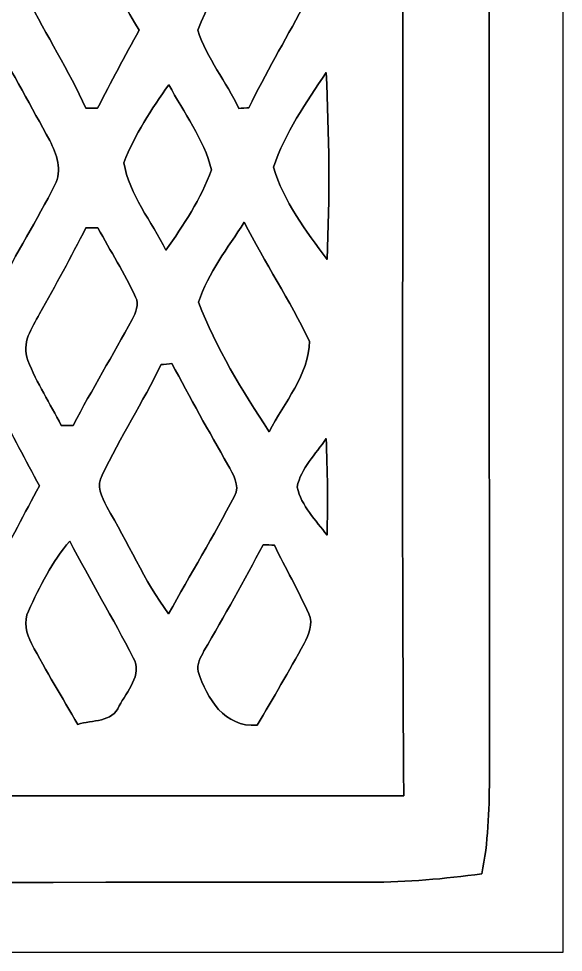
# Model space of a CAD drawing. Header units: centimetres. Extents: x -16.8 to 16.8, y -16.7 to 16.7.
# Drawn here: x 12.11 to 16.77, y -16.67 to -8.67 of the extents above; entities that cross this region are included whole.
import ezdxf

# ---------------------------------------------------------------- set-up
doc = ezdxf.new("R2010")
doc.units = ezdxf.units.CM
doc.header["$MEASUREMENT"] = 0
doc.layers.add('Layer 1', color=7, linetype='Continuous')

msp = doc.modelspace()

# ---------------------------------------------------------------- linework, layer by layer
at = {"layer": 'Layer 1', "color": 7}
for points, knots in [([(-16.77458, 16.66875), (-16.77458, 16.66875), (16.77458, 16.66875), (16.77458, 16.66875), (16.77458, 16.66875), (16.77458, 16.66875), (16.77458, -16.66875), (16.77458, -16.66875), (16.77458, -16.66875), (16.77458, -16.66875), (-16.77458, -16.66875), (-16.77458, -16.66875), (-16.77458, -16.66875), (-16.77458, -16.66875), (-16.77458, 16.66875), (-16.77458, 16.66875), (-16.77458, 16.66875), (-16.77458, 16.66875), (-16.77458, 16.66875), (-16.77458, 16.66875)], [0, 0, 0, 0, 0.1666667, 0.1666667, 0.1666667, 0.1666667, 0.3333333, 0.3333333, 0.3333333, 0.3333333, 0.5, 0.5, 0.5, 0.5, 0.6666667, 0.6666667, 0.6666667, 0.6666667, 1, 1, 1, 1]), ([(-16.23448, 15.81044), (-16.30715, 15.24141), (-16.27505, 14.66568), (-16.28105, 14.09347), (-16.28105, 14.09347), (-16.28034, 4.33317), (-16.28034, -5.42678), (-16.2814, -15.18708), (-16.2814, -15.18708), (-16.27999, -15.44567), (-16.27046, -15.70531), (-16.25353, -15.96425), (-16.25353, -15.96425), (-15.44814, -16.11771), (-14.62581, -16.06162), (-13.81125, -16.06903), (-13.81125, -16.06903), (-4.16842, -16.06867), (5.47405, -16.06973), (15.11688, -16.06867), (15.11688, -16.06867), (15.43791, -16.06832), (15.75823, -16.03869), (16.07644, -15.9953), (16.07644, -15.9953), (16.13147, -15.72966), (16.13923, -15.45731), (16.14205, -15.18744), (16.14205, -15.18744), (16.13641, -5.19183), (16.14135, 4.80378), (16.13958, 14.79938), (16.13958, 14.79938), (16.14029, 15.13981), (16.10395, 15.47812), (16.05351, 15.81432), (16.05351, 15.81432), (5.76933, 15.83302), (-4.51485, 15.81609), (-14.79903, 15.82279), (-14.79903, 15.82279), (-15.27739, 15.82314), (-15.75611, 15.82455), (-16.23448, 15.81044)], [0, 0, 0, 0, 0.0833333, 0.0833333, 0.0833333, 0.0833333, 0.1666667, 0.1666667, 0.1666667, 0.1666667, 0.25, 0.25, 0.25, 0.25, 0.3333333, 0.3333333, 0.3333333, 0.3333333, 0.4166667, 0.4166667, 0.4166667, 0.4166667, 0.5, 0.5, 0.5, 0.5, 0.5833333, 0.5833333, 0.5833333, 0.5833333, 0.6666667, 0.6666667, 0.6666667, 0.6666667, 0.75, 0.75, 0.75, 0.75, 0.8333333, 0.8333333, 0.8333333, 0.8333333, 1, 1, 1, 1]), ([(-15.56879, 15.19167), (-5.97535, 15.18109), (3.61809, 15.19026), (13.21153, 15.18673), (13.21153, 15.18673), (13.94389, 15.18214), (14.67767, 15.20896), (15.40969, 15.15851), (15.40969, 15.15851), (15.38429, 7.28945), (15.40581, -0.57997), (15.39875, -8.44903), (15.39875, -8.44903), (15.40298, -10.74138), (15.38887, -13.03408), (15.40827, -15.32643), (15.40827, -15.32643), (5.8801, -15.33066), (-3.64808, -15.32714), (-13.17625, -15.32819), (-13.17625, -15.32819), (-13.98376, -15.32502), (-14.79162, -15.33666), (-15.59913, -15.32043), (-15.59913, -15.32043), (-15.62559, -12.72434), (-15.60301, -10.1279), (-15.61042, -7.53181), (-15.61042, -7.53181), (-15.61183, -0.18203), (-15.60759, 7.16739), (-15.61253, 14.51716), (-15.61253, 14.51716), (-15.60654, 14.74188), (-15.60759, 14.96907), (-15.56879, 15.19167), (-15.56879, 15.19167), (-15.56879, 15.19167), (-15.56879, 15.19167), (-15.56879, 15.19167)], [0, 0, 0, 0, 0.0909091, 0.0909091, 0.0909091, 0.0909091, 0.1818182, 0.1818182, 0.1818182, 0.1818182, 0.2727273, 0.2727273, 0.2727273, 0.2727273, 0.3636364, 0.3636364, 0.3636364, 0.3636364, 0.4545455, 0.4545455, 0.4545455, 0.4545455, 0.5454545, 0.5454545, 0.5454545, 0.5454545, 0.6363636, 0.6363636, 0.6363636, 0.6363636, 0.7272727, 0.7272727, 0.7272727, 0.7272727, 0.8181818, 0.8181818, 0.8181818, 0.8181818, 1, 1, 1, 1]), ([(12.18494, -8.49171), (12.34511, -8.80921), (12.53843, -9.11013), (12.68518, -9.43504), (12.68518, -9.43504), (12.71023, -9.43504), (12.76032, -9.43504), (12.78537, -9.43504), (12.78537, -9.43504), (12.90073, -9.21068), (13.01821, -8.98737), (13.14062, -8.76653), (13.14062, -8.76653), (12.92613, -8.41093), (12.75715, -8.03028), (12.54407, -7.67468), (12.54407, -7.67468), (12.38462, -7.92021), (12.1352, -8.17951), (12.18494, -8.49171), (12.18494, -8.49171), (12.18494, -8.49171), (12.18494, -8.49171), (12.18494, -8.49171)], [0, 0, 0, 0, 0.1428571, 0.1428571, 0.1428571, 0.1428571, 0.2857143, 0.2857143, 0.2857143, 0.2857143, 0.4285714, 0.4285714, 0.4285714, 0.4285714, 0.5714286, 0.5714286, 0.5714286, 0.5714286, 0.7142857, 0.7142857, 0.7142857, 0.7142857, 1, 1, 1, 1]), ([(13.64368, -8.76617), (13.71812, -9.00748), (13.89027, -9.20715), (13.99434, -9.43645), (13.99434, -9.43645), (14.01621, -9.43504), (14.06031, -9.43187), (14.08218, -9.4301), (14.08218, -9.4301), (14.22294, -9.138), (14.38804, -8.85896), (14.54115, -8.57321), (14.54115, -8.57321), (14.58066, -8.4896), (14.63957, -8.39294), (14.59265, -8.30016), (14.59265, -8.30016), (14.49246, -8.08284), (14.36934, -7.87576), (14.23494, -7.67821), (14.23494, -7.67821), (14.03491, -8.03804), (13.7982, -8.38518), (13.64368, -8.76617), (13.64368, -8.76617), (13.64368, -8.76617), (13.64368, -8.76617), (13.64368, -8.76617)], [0, 0, 0, 0, 0.125, 0.125, 0.125, 0.125, 0.25, 0.25, 0.25, 0.25, 0.375, 0.375, 0.375, 0.375, 0.5, 0.5, 0.5, 0.5, 0.625, 0.625, 0.625, 0.625, 0.75, 0.75, 0.75, 0.75, 1, 1, 1, 1]), ([(11.26913, -9.93069), (11.45364, -10.28594), (11.65719, -10.63166), (11.83957, -10.98832), (11.83957, -10.98832), (11.86427, -10.98797), (11.91366, -10.98726), (11.93835, -10.98691), (11.93835, -10.98691), (12.08087, -10.67894), (12.26749, -10.3946), (12.42025, -10.09227), (12.42025, -10.09227), (12.48269, -9.9695), (12.43753, -9.82521), (12.37509, -9.71232), (12.37509, -9.71232), (12.22022, -9.42269), (12.05759, -9.1373), (11.90096, -8.84873), (11.90096, -8.84873), (11.65119, -9.18563), (11.48503, -9.57298), (11.26913, -9.93069), (11.26913, -9.93069), (11.26913, -9.93069), (11.26913, -9.93069), (11.26913, -9.93069)], [0, 0, 0, 0, 0.125, 0.125, 0.125, 0.125, 0.25, 0.25, 0.25, 0.25, 0.375, 0.375, 0.375, 0.375, 0.5, 0.5, 0.5, 0.5, 0.625, 0.625, 0.625, 0.625, 0.75, 0.75, 0.75, 0.75, 1, 1, 1, 1]), ([(14.29279, -9.93881), (14.37464, -10.23197), (14.57184, -10.48702), (14.7507, -10.73009), (14.7507, -10.73009), (14.7761, -10.19704), (14.76869, -9.66258), (14.74294, -9.12989), (14.74294, -9.12989), (14.57078, -9.38389), (14.39122, -9.64636), (14.29279, -9.93881), (14.29279, -9.93881), (14.29279, -9.93881), (14.29279, -9.93881), (14.29279, -9.93881)], [0, 0, 0, 0, 0.2, 0.2, 0.2, 0.2, 0.4, 0.4, 0.4, 0.4, 0.6, 0.6, 0.6, 0.6, 1, 1, 1, 1]), ([(13.01044, -9.90141), (13.05631, -10.17517), (13.24822, -10.40518), (13.36957, -10.65213), (13.36957, -10.65213), (13.52162, -10.43693), (13.6719, -10.2108), (13.76151, -9.96244), (13.76151, -9.96244), (13.6966, -9.69857), (13.52197, -9.47244), (13.39603, -9.23325), (13.39603, -9.23325), (13.24716, -9.4421), (13.10322, -9.66188), (13.01044, -9.90141), (13.01044, -9.90141), (13.01044, -9.90141), (13.01044, -9.90141), (13.01044, -9.90141)], [0, 0, 0, 0, 0.1666667, 0.1666667, 0.1666667, 0.1666667, 0.3333333, 0.3333333, 0.3333333, 0.3333333, 0.5, 0.5, 0.5, 0.5, 0.6666667, 0.6666667, 0.6666667, 0.6666667, 1, 1, 1, 1]), ([(12.68554, -10.46057), (12.55748, -10.70857), (12.42554, -10.95446), (12.2876, -11.19717), (12.2876, -11.19717), (12.22269, -11.31817), (12.12991, -11.44799), (12.18847, -11.59545), (12.18847, -11.59545), (12.2622, -11.79054), (12.38003, -11.96587), (12.47246, -12.15284), (12.47246, -12.15284), (12.49892, -12.15284), (12.55113, -12.15249), (12.57723, -12.15249), (12.57723, -12.15249), (12.73634, -11.84451), (12.91837, -11.54959), (13.08135, -11.24409), (13.08135, -11.24409), (13.11063, -11.18553), (13.14556, -11.11638), (13.11028, -11.05253), (13.11028, -11.05253), (13.01574, -10.84862), (12.89473, -10.65812), (12.78855, -10.46057), (12.78855, -10.46057), (12.76279, -10.46057), (12.71129, -10.46057), (12.68554, -10.46057), (12.68554, -10.46057), (12.68554, -10.46057), (12.68554, -10.46057), (12.68554, -10.46057)], [0, 0, 0, 0, 0.1, 0.1, 0.1, 0.1, 0.2, 0.2, 0.2, 0.2, 0.3, 0.3, 0.3, 0.3, 0.4, 0.4, 0.4, 0.4, 0.5, 0.5, 0.5, 0.5, 0.6, 0.6, 0.6, 0.6, 0.7, 0.7, 0.7, 0.7, 0.8, 0.8, 0.8, 0.8, 1, 1, 1, 1]), ([(13.64932, -11.09733), (13.79926, -11.48927), (14.02397, -11.85616), (14.2561, -12.20682), (14.2561, -12.20682), (14.38169, -11.95529), (14.59689, -11.72069), (14.59936, -11.43), (14.59936, -11.43), (14.43037, -11.08181), (14.21871, -10.75584), (14.04161, -10.41188), (14.04161, -10.41188), (13.90086, -10.63237), (13.73152, -10.84615), (13.64932, -11.09733), (13.64932, -11.09733), (13.64932, -11.09733), (13.64932, -11.09733), (13.64932, -11.09733)], [0, 0, 0, 0, 0.1666667, 0.1666667, 0.1666667, 0.1666667, 0.3333333, 0.3333333, 0.3333333, 0.3333333, 0.5, 0.5, 0.5, 0.5, 0.6666667, 0.6666667, 0.6666667, 0.6666667, 1, 1, 1, 1]), ([(13.32971, -11.63179), (13.17272, -11.95317), (12.9794, -12.25585), (12.82488, -12.57829), (12.82488, -12.57829), (12.77267, -12.6686), (12.81994, -12.76703), (12.86439, -12.84958), (12.86439, -12.84958), (13.04184, -13.15473), (13.18472, -13.48211), (13.39391, -13.76786), (13.39391, -13.76786), (13.57771, -13.42919), (13.78303, -13.10217), (13.95695, -12.75821), (13.95695, -12.75821), (14.01057, -12.66719), (13.94213, -12.57088), (13.90227, -12.48974), (13.90227, -12.48974), (13.73434, -12.2047), (13.57983, -11.91295), (13.42072, -11.62367), (13.42072, -11.62367), (13.39779, -11.62544), (13.35229, -11.62967), (13.32971, -11.63179), (13.32971, -11.63179), (13.32971, -11.63179), (13.32971, -11.63179), (13.32971, -11.63179)], [0, 0, 0, 0, 0.1111111, 0.1111111, 0.1111111, 0.1111111, 0.2222222, 0.2222222, 0.2222222, 0.2222222, 0.3333333, 0.3333333, 0.3333333, 0.3333333, 0.4444444, 0.4444444, 0.4444444, 0.4444444, 0.5555556, 0.5555556, 0.5555556, 0.5555556, 0.6666667, 0.6666667, 0.6666667, 0.6666667, 0.7777778, 0.7777778, 0.7777778, 0.7777778, 1, 1, 1, 1]), ([(11.83852, -12.01314), (11.72069, -12.23716), (11.59863, -12.4587), (11.47939, -12.68201), (11.47939, -12.68201), (11.62156, -12.9159), (11.72739, -13.1766), (11.91436, -13.38086), (11.91436, -13.38086), (12.03466, -13.14203), (12.1606, -12.90637), (12.2869, -12.67107), (12.2869, -12.67107), (12.16872, -12.4527), (12.05336, -12.23257), (11.93941, -12.01244), (11.93941, -12.01244), (11.91401, -12.01279), (11.86356, -12.01314), (11.83852, -12.01314), (11.83852, -12.01314), (11.83852, -12.01314), (11.83852, -12.01314), (11.83852, -12.01314)], [0, 0, 0, 0, 0.1428571, 0.1428571, 0.1428571, 0.1428571, 0.2857143, 0.2857143, 0.2857143, 0.2857143, 0.4285714, 0.4285714, 0.4285714, 0.4285714, 0.5714286, 0.5714286, 0.5714286, 0.5714286, 0.7142857, 0.7142857, 0.7142857, 0.7142857, 1, 1, 1, 1]), ([(14.49493, -12.68201), (14.52915, -12.84429), (14.65721, -12.96423), (14.7507, -13.09476), (14.7507, -13.09476), (14.75811, -12.81818), (14.75493, -12.5416), (14.74294, -12.26608), (14.74294, -12.26608), (14.65509, -12.39943), (14.52598, -12.51973), (14.49493, -12.68201), (14.49493, -12.68201), (14.49493, -12.68201), (14.49493, -12.68201), (14.49493, -12.68201)], [0, 0, 0, 0, 0.2, 0.2, 0.2, 0.2, 0.4, 0.4, 0.4, 0.4, 0.6, 0.6, 0.6, 0.6, 1, 1, 1, 1]), ([(12.19235, -13.74387), (12.14931, -13.83136), (12.17507, -13.93966), (12.21987, -14.02256), (12.21987, -14.02256), (12.34334, -14.25822), (12.48198, -14.4847), (12.61533, -14.71542), (12.61533, -14.71542), (12.73845, -14.67626), (12.91272, -14.70025), (12.97058, -14.55702), (12.97058, -14.55702), (13.03302, -14.43567), (13.17519, -14.28926), (13.09088, -14.14392), (13.09088, -14.14392), (12.91837, -13.80596), (12.72011, -13.4814), (12.54725, -13.14379), (12.54725, -13.14379), (12.39379, -13.31983), (12.29148, -13.53397), (12.19235, -13.74387), (12.19235, -13.74387), (12.19235, -13.74387), (12.19235, -13.74387), (12.19235, -13.74387)], [0, 0, 0, 0, 0.125, 0.125, 0.125, 0.125, 0.25, 0.25, 0.25, 0.25, 0.375, 0.375, 0.375, 0.375, 0.5, 0.5, 0.5, 0.5, 0.625, 0.625, 0.625, 0.625, 0.75, 0.75, 0.75, 0.75, 1, 1, 1, 1]), ([(14.20354, -13.17696), (14.04056, -13.48317), (13.87157, -13.7862), (13.6966, -14.08606), (13.6966, -14.08606), (13.66908, -14.14004), (13.63274, -14.19931), (13.64721, -14.26316), (13.64721, -14.26316), (13.722, -14.49211), (13.87122, -14.74399), (14.15239, -14.72212), (14.15239, -14.72212), (14.28821, -14.49035), (14.42579, -14.25893), (14.55385, -14.02292), (14.55385, -14.02292), (14.59265, -13.94531), (14.6364, -13.85323), (14.59371, -13.76751), (14.59371, -13.76751), (14.50481, -13.56678), (14.39404, -13.37663), (14.3002, -13.17872), (14.3002, -13.17872), (14.27621, -13.17837), (14.22788, -13.17731), (14.20354, -13.17696), (14.20354, -13.17696), (14.20354, -13.17696), (14.20354, -13.17696), (14.20354, -13.17696)], [0, 0, 0, 0, 0.1111111, 0.1111111, 0.1111111, 0.1111111, 0.2222222, 0.2222222, 0.2222222, 0.2222222, 0.3333333, 0.3333333, 0.3333333, 0.3333333, 0.4444444, 0.4444444, 0.4444444, 0.4444444, 0.5555556, 0.5555556, 0.5555556, 0.5555556, 0.6666667, 0.6666667, 0.6666667, 0.6666667, 0.7777778, 0.7777778, 0.7777778, 0.7777778, 1, 1, 1, 1])]:
    msp.add_open_spline(points, degree=3, knots=knots, dxfattribs=at)
at = {"layer": 'Layer 1', "color": 250}
for points, knots in [([(-16.23448, 15.81044), (-15.75611, 15.82455), (-15.27739, 15.82314), (-14.79903, 15.82279), (-14.79903, 15.82279), (-4.51485, 15.81609), (5.76933, 15.83302), (16.05351, 15.81432), (16.05351, 15.81432), (16.10395, 15.47812), (16.14029, 15.13981), (16.13958, 14.79938), (16.13958, 14.79938), (16.14135, 4.80378), (16.13641, -5.19183), (16.14205, -15.18744), (16.14205, -15.18744), (16.13923, -15.45731), (16.13147, -15.72966), (16.07644, -15.9953), (16.07644, -15.9953), (15.75823, -16.03869), (15.43791, -16.06832), (15.11688, -16.06867), (15.11688, -16.06867), (5.47405, -16.06973), (-4.16842, -16.06867), (-13.81125, -16.06903), (-13.81125, -16.06903), (-14.62581, -16.06162), (-15.44814, -16.11771), (-16.25353, -15.96425), (-16.25353, -15.96425), (-16.27046, -15.70531), (-16.27999, -15.44567), (-16.2814, -15.18708), (-16.2814, -15.18708), (-16.28034, -5.42678), (-16.28034, 4.33317), (-16.28105, 14.09347), (-16.28105, 14.09347), (-16.27505, 14.66568), (-16.30715, 15.24141), (-16.23448, 15.81044), (-16.23448, 15.81044), (-16.23448, 15.81044), (-16.23448, 15.81044), (-16.23448, 15.81044)], [0, 0, 0, 0, 0.0769231, 0.0769231, 0.0769231, 0.0769231, 0.1538462, 0.1538462, 0.1538462, 0.1538462, 0.2307692, 0.2307692, 0.2307692, 0.2307692, 0.3076923, 0.3076923, 0.3076923, 0.3076923, 0.3846154, 0.3846154, 0.3846154, 0.3846154, 0.4615385, 0.4615385, 0.4615385, 0.4615385, 0.5384615, 0.5384615, 0.5384615, 0.5384615, 0.6153846, 0.6153846, 0.6153846, 0.6153846, 0.6923077, 0.6923077, 0.6923077, 0.6923077, 0.7692308, 0.7692308, 0.7692308, 0.7692308, 0.8461538, 0.8461538, 0.8461538, 0.8461538, 1, 1, 1, 1]), ([(-15.56879, 15.19167), (-15.60759, 14.96907), (-15.60654, 14.74188), (-15.61253, 14.51716), (-15.61253, 14.51716), (-15.60759, 7.16739), (-15.61183, -0.18203), (-15.61042, -7.53181), (-15.61042, -7.53181), (-15.60301, -10.1279), (-15.62559, -12.72434), (-15.59913, -15.32043), (-15.59913, -15.32043), (-14.79162, -15.33666), (-13.98376, -15.32502), (-13.17625, -15.32819), (-13.17625, -15.32819), (-3.64808, -15.32714), (5.8801, -15.33066), (15.40827, -15.32643), (15.40827, -15.32643), (15.38887, -13.03408), (15.40298, -10.74138), (15.39875, -8.44903), (15.39875, -8.44903), (15.40581, -0.57997), (15.38429, 7.28945), (15.40969, 15.15851), (15.40969, 15.15851), (14.67767, 15.20896), (13.94389, 15.18214), (13.21153, 15.18673), (13.21153, 15.18673), (3.61809, 15.19026), (-5.97535, 15.18109), (-15.56879, 15.19167)], [0, 0, 0, 0, 0.1, 0.1, 0.1, 0.1, 0.2, 0.2, 0.2, 0.2, 0.3, 0.3, 0.3, 0.3, 0.4, 0.4, 0.4, 0.4, 0.5, 0.5, 0.5, 0.5, 0.6, 0.6, 0.6, 0.6, 0.7, 0.7, 0.7, 0.7, 0.8, 0.8, 0.8, 0.8, 1, 1, 1, 1]), ([(12.18494, -8.49171), (12.1352, -8.17951), (12.38462, -7.92021), (12.54407, -7.67468), (12.54407, -7.67468), (12.75715, -8.03028), (12.92613, -8.41093), (13.14062, -8.76653), (13.14062, -8.76653), (13.01821, -8.98737), (12.90073, -9.21068), (12.78537, -9.43504), (12.78537, -9.43504), (12.76032, -9.43504), (12.71023, -9.43504), (12.68518, -9.43504), (12.68518, -9.43504), (12.53843, -9.11013), (12.34511, -8.80921), (12.18494, -8.49171)], [0, 0, 0, 0, 0.1666667, 0.1666667, 0.1666667, 0.1666667, 0.3333333, 0.3333333, 0.3333333, 0.3333333, 0.5, 0.5, 0.5, 0.5, 0.6666667, 0.6666667, 0.6666667, 0.6666667, 1, 1, 1, 1]), ([(13.64368, -8.76617), (13.7982, -8.38518), (14.03491, -8.03804), (14.23494, -7.67821), (14.23494, -7.67821), (14.36934, -7.87576), (14.49246, -8.08284), (14.59265, -8.30016), (14.59265, -8.30016), (14.63957, -8.39294), (14.58066, -8.4896), (14.54115, -8.57321), (14.54115, -8.57321), (14.38804, -8.85896), (14.22294, -9.138), (14.08218, -9.4301), (14.08218, -9.4301), (14.06031, -9.43187), (14.01621, -9.43504), (13.99434, -9.43645), (13.99434, -9.43645), (13.89027, -9.20715), (13.71812, -9.00748), (13.64368, -8.76617)], [0, 0, 0, 0, 0.1428571, 0.1428571, 0.1428571, 0.1428571, 0.2857143, 0.2857143, 0.2857143, 0.2857143, 0.4285714, 0.4285714, 0.4285714, 0.4285714, 0.5714286, 0.5714286, 0.5714286, 0.5714286, 0.7142857, 0.7142857, 0.7142857, 0.7142857, 1, 1, 1, 1]), ([(11.26913, -9.93069), (11.48503, -9.57298), (11.65119, -9.18563), (11.90096, -8.84873), (11.90096, -8.84873), (12.05759, -9.1373), (12.22022, -9.42269), (12.37509, -9.71232), (12.37509, -9.71232), (12.43753, -9.82521), (12.48269, -9.9695), (12.42025, -10.09227), (12.42025, -10.09227), (12.26749, -10.3946), (12.08087, -10.67894), (11.93835, -10.98691), (11.93835, -10.98691), (11.91366, -10.98726), (11.86427, -10.98797), (11.83957, -10.98832), (11.83957, -10.98832), (11.65719, -10.63166), (11.45364, -10.28594), (11.26913, -9.93069)], [0, 0, 0, 0, 0.1428571, 0.1428571, 0.1428571, 0.1428571, 0.2857143, 0.2857143, 0.2857143, 0.2857143, 0.4285714, 0.4285714, 0.4285714, 0.4285714, 0.5714286, 0.5714286, 0.5714286, 0.5714286, 0.7142857, 0.7142857, 0.7142857, 0.7142857, 1, 1, 1, 1]), ([(14.29279, -9.93881), (14.39122, -9.64636), (14.57078, -9.38389), (14.74294, -9.12989), (14.74294, -9.12989), (14.76869, -9.66258), (14.7761, -10.19704), (14.7507, -10.73009), (14.7507, -10.73009), (14.57184, -10.48702), (14.37464, -10.23197), (14.29279, -9.93881)], [0, 0, 0, 0, 0.25, 0.25, 0.25, 0.25, 0.5, 0.5, 0.5, 0.5, 1, 1, 1, 1]), ([(13.01044, -9.90141), (13.10322, -9.66188), (13.24716, -9.4421), (13.39603, -9.23325), (13.39603, -9.23325), (13.52197, -9.47244), (13.6966, -9.69857), (13.76151, -9.96244), (13.76151, -9.96244), (13.6719, -10.2108), (13.52162, -10.43693), (13.36957, -10.65213), (13.36957, -10.65213), (13.24822, -10.40518), (13.05631, -10.17517), (13.01044, -9.90141)], [0, 0, 0, 0, 0.2, 0.2, 0.2, 0.2, 0.4, 0.4, 0.4, 0.4, 0.6, 0.6, 0.6, 0.6, 1, 1, 1, 1]), ([(12.68554, -10.46057), (12.71129, -10.46057), (12.76279, -10.46057), (12.78855, -10.46057), (12.78855, -10.46057), (12.89473, -10.65812), (13.01574, -10.84862), (13.11028, -11.05253), (13.11028, -11.05253), (13.14556, -11.11638), (13.11063, -11.18553), (13.08135, -11.24409), (13.08135, -11.24409), (12.91837, -11.54959), (12.73634, -11.84451), (12.57723, -12.15249), (12.57723, -12.15249), (12.55113, -12.15249), (12.49892, -12.15284), (12.47246, -12.15284), (12.47246, -12.15284), (12.38003, -11.96587), (12.2622, -11.79054), (12.18847, -11.59545), (12.18847, -11.59545), (12.12991, -11.44799), (12.22269, -11.31817), (12.2876, -11.19717), (12.2876, -11.19717), (12.42554, -10.95446), (12.55748, -10.70857), (12.68554, -10.46057)], [0, 0, 0, 0, 0.1111111, 0.1111111, 0.1111111, 0.1111111, 0.2222222, 0.2222222, 0.2222222, 0.2222222, 0.3333333, 0.3333333, 0.3333333, 0.3333333, 0.4444444, 0.4444444, 0.4444444, 0.4444444, 0.5555556, 0.5555556, 0.5555556, 0.5555556, 0.6666667, 0.6666667, 0.6666667, 0.6666667, 0.7777778, 0.7777778, 0.7777778, 0.7777778, 1, 1, 1, 1]), ([(13.64932, -11.09733), (13.73152, -10.84615), (13.90086, -10.63237), (14.04161, -10.41188), (14.04161, -10.41188), (14.21871, -10.75584), (14.43037, -11.08181), (14.59936, -11.43), (14.59936, -11.43), (14.59689, -11.72069), (14.38169, -11.95529), (14.2561, -12.20682), (14.2561, -12.20682), (14.02397, -11.85616), (13.79926, -11.48927), (13.64932, -11.09733)], [0, 0, 0, 0, 0.2, 0.2, 0.2, 0.2, 0.4, 0.4, 0.4, 0.4, 0.6, 0.6, 0.6, 0.6, 1, 1, 1, 1]), ([(13.32971, -11.63179), (13.35229, -11.62967), (13.39779, -11.62544), (13.42072, -11.62367), (13.42072, -11.62367), (13.57983, -11.91295), (13.73434, -12.2047), (13.90227, -12.48974), (13.90227, -12.48974), (13.94213, -12.57088), (14.01057, -12.66719), (13.95695, -12.75821), (13.95695, -12.75821), (13.78303, -13.10217), (13.57771, -13.42919), (13.39391, -13.76786), (13.39391, -13.76786), (13.18472, -13.48211), (13.04184, -13.15473), (12.86439, -12.84958), (12.86439, -12.84958), (12.81994, -12.76703), (12.77267, -12.6686), (12.82488, -12.57829), (12.82488, -12.57829), (12.9794, -12.25585), (13.17272, -11.95317), (13.32971, -11.63179)], [0, 0, 0, 0, 0.125, 0.125, 0.125, 0.125, 0.25, 0.25, 0.25, 0.25, 0.375, 0.375, 0.375, 0.375, 0.5, 0.5, 0.5, 0.5, 0.625, 0.625, 0.625, 0.625, 0.75, 0.75, 0.75, 0.75, 1, 1, 1, 1]), ([(11.83852, -12.01314), (11.86356, -12.01314), (11.91401, -12.01279), (11.93941, -12.01244), (11.93941, -12.01244), (12.05336, -12.23257), (12.16872, -12.4527), (12.2869, -12.67107), (12.2869, -12.67107), (12.1606, -12.90637), (12.03466, -13.14203), (11.91436, -13.38086), (11.91436, -13.38086), (11.72739, -13.1766), (11.62156, -12.9159), (11.47939, -12.68201), (11.47939, -12.68201), (11.59863, -12.4587), (11.72069, -12.23716), (11.83852, -12.01314)], [0, 0, 0, 0, 0.1666667, 0.1666667, 0.1666667, 0.1666667, 0.3333333, 0.3333333, 0.3333333, 0.3333333, 0.5, 0.5, 0.5, 0.5, 0.6666667, 0.6666667, 0.6666667, 0.6666667, 1, 1, 1, 1]), ([(14.49493, -12.68201), (14.52598, -12.51973), (14.65509, -12.39943), (14.74294, -12.26608), (14.74294, -12.26608), (14.75493, -12.5416), (14.75811, -12.81818), (14.7507, -13.09476), (14.7507, -13.09476), (14.65721, -12.96423), (14.52915, -12.84429), (14.49493, -12.68201)], [0, 0, 0, 0, 0.25, 0.25, 0.25, 0.25, 0.5, 0.5, 0.5, 0.5, 1, 1, 1, 1]), ([(12.19235, -13.74387), (12.29148, -13.53397), (12.39379, -13.31983), (12.54725, -13.14379), (12.54725, -13.14379), (12.72011, -13.4814), (12.91837, -13.80596), (13.09088, -14.14392), (13.09088, -14.14392), (13.17519, -14.28926), (13.03302, -14.43567), (12.97058, -14.55702), (12.97058, -14.55702), (12.91272, -14.70025), (12.73845, -14.67626), (12.61533, -14.71542), (12.61533, -14.71542), (12.48198, -14.4847), (12.34334, -14.25822), (12.21987, -14.02256), (12.21987, -14.02256), (12.17507, -13.93966), (12.14931, -13.83136), (12.19235, -13.74387)], [0, 0, 0, 0, 0.1428571, 0.1428571, 0.1428571, 0.1428571, 0.2857143, 0.2857143, 0.2857143, 0.2857143, 0.4285714, 0.4285714, 0.4285714, 0.4285714, 0.5714286, 0.5714286, 0.5714286, 0.5714286, 0.7142857, 0.7142857, 0.7142857, 0.7142857, 1, 1, 1, 1]), ([(14.20354, -13.17696), (14.22788, -13.17731), (14.27621, -13.17837), (14.3002, -13.17872), (14.3002, -13.17872), (14.39404, -13.37663), (14.50481, -13.56678), (14.59371, -13.76751), (14.59371, -13.76751), (14.6364, -13.85323), (14.59265, -13.94531), (14.55385, -14.02292), (14.55385, -14.02292), (14.42579, -14.25893), (14.28821, -14.49035), (14.15239, -14.72212), (14.15239, -14.72212), (13.87122, -14.74399), (13.722, -14.49211), (13.64721, -14.26316), (13.64721, -14.26316), (13.63274, -14.19931), (13.66908, -14.14004), (13.6966, -14.08606), (13.6966, -14.08606), (13.87157, -13.7862), (14.04056, -13.48317), (14.20354, -13.17696)], [0, 0, 0, 0, 0.125, 0.125, 0.125, 0.125, 0.25, 0.25, 0.25, 0.25, 0.375, 0.375, 0.375, 0.375, 0.5, 0.5, 0.5, 0.5, 0.625, 0.625, 0.625, 0.625, 0.75, 0.75, 0.75, 0.75, 1, 1, 1, 1])]:
    msp.add_open_spline(points, degree=3, knots=knots, dxfattribs=at)

doc.saveas('drawing.dxf')
